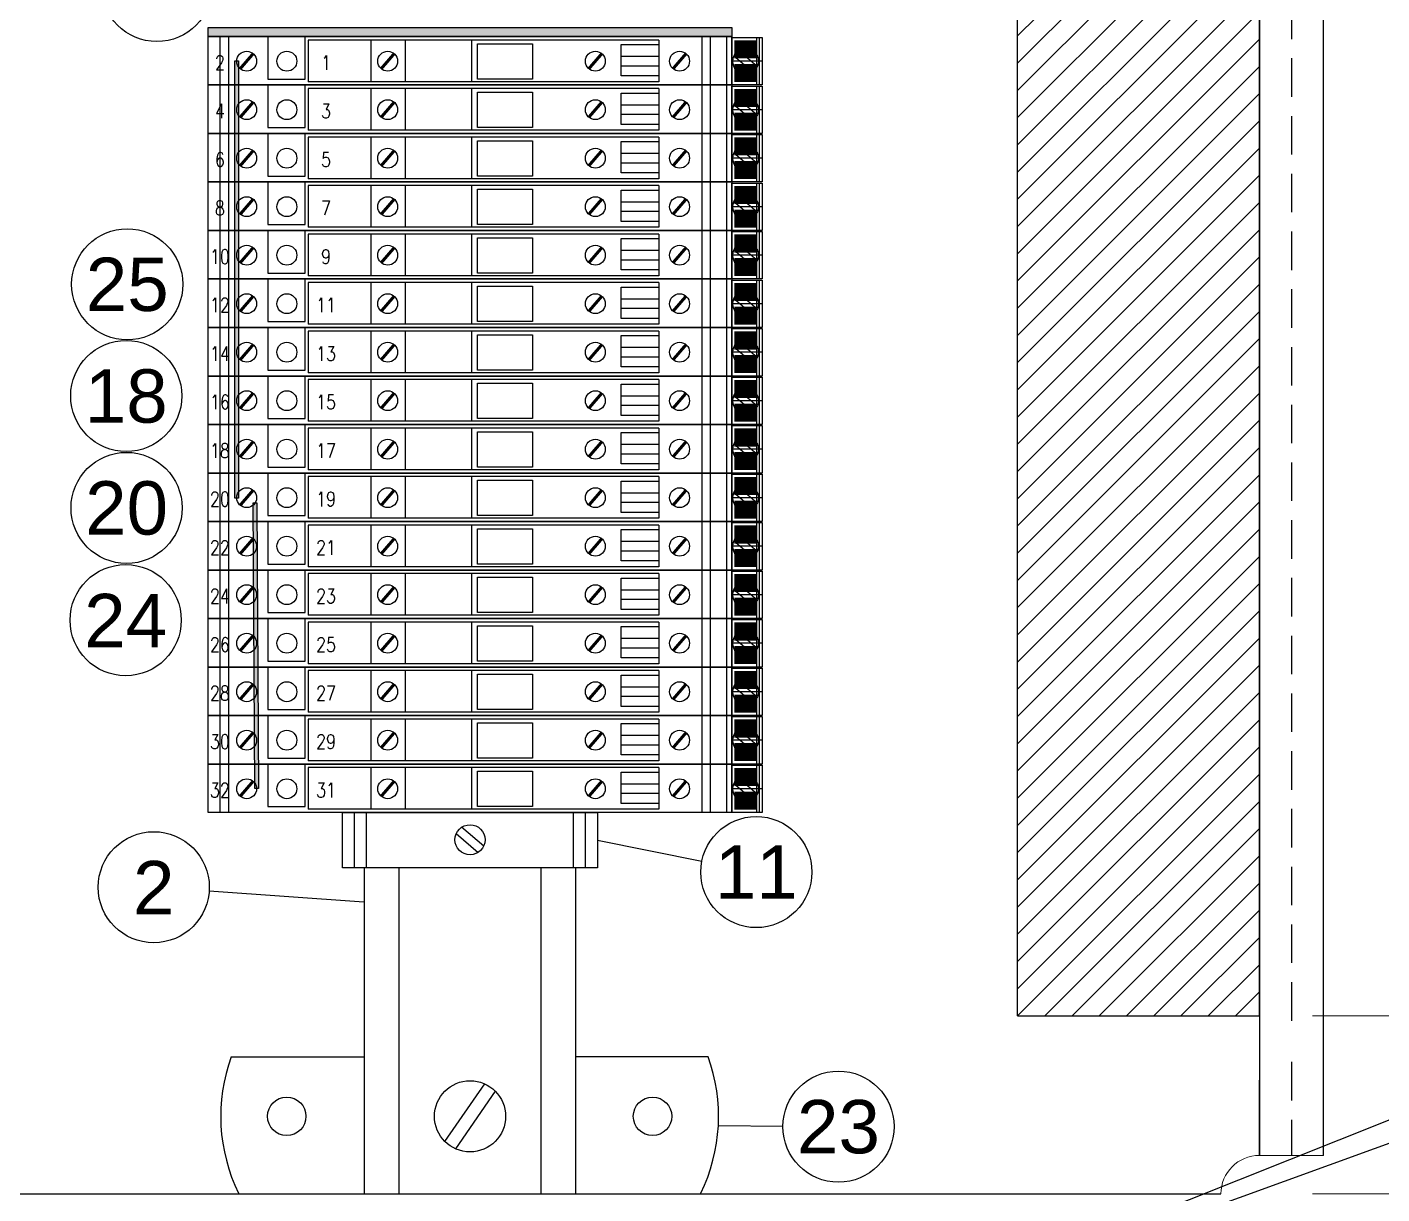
# Model space of a CAD drawing. Header units: inches. Extents: x -38 to 199, y -310 to 64.
# Drawn here: x 178.11 to 186.9, y 26.53 to 34.11 of the extents above; entities that cross this region are included whole.
import ezdxf
from ezdxf.enums import TextEntityAlignment as Align

# ---------------------------------------------------------------- set-up
doc = ezdxf.new("R2010")
doc.units = ezdxf.units.IN
doc.header["$MEASUREMENT"] = 0
doc.linetypes.add('HIDDEN', pattern=[0.375, 0.25, -0.125])
doc.layers.add('DETAIL$', color=5, linetype='Continuous')
doc.layers.add('FREE-TEXT', color=2, linetype='Continuous')
doc.layers.add('DIMENSION (ANSI)', color=7, linetype='Continuous', lineweight=9)
doc.styles.add('HELVLS', font='arial.ttf')
doc.styles.add('Note Text (ANSI)', font='arial.ttf')
doc.styles.add('ROMANS', font='romans')
doc.styles.add('TXT', font='txt')
doc.dimstyles.new('DIM_0', dxfattribs={"dimscale": 4.75, "dimtxt": 0.065, "dimasz": 0.075, "dimexe": 0.075, "dimexo": 0.125, "dimgap": 0.0625, "dimtad": 0, "dimtih": 1, "dimtoh": 1, "dimrnd": 1e-08, "dimzin": 0, "dimdsep": 46, "dimlunit": 5, "dimtxsty": 'Note Text (ANSI)', "dimblk": 'Filled-1', "dimcen": 0.09, "dimdle": 0.45, "dimclrd": 256, "dimclre": 256, "dimclrt": 256, "dimadec": 0, "dimazin": 1, "dimtm": 1e-09, "dimtfac": 1.263158, "dimtofl": 0, "dimtmove": 0, "dimatfit": 3, "dimfxl": 1, "dimfrac": 2, "dimtolj": 1, "dimtzin": 4, "dimlwd": -1, "dimlwe": -1, "dimarcsym": 0})

# ---------------------------------------------------------------- blocks, each defined once
blk = doc.blocks.new('11691307')
at = {"color": 8}
blk.add_lwpolyline([(-1.7, -0.059), (-1.7, 0), (1.7, 0), (1.7, -0.059)], close=True, dxfattribs=at)
at = {"color": 6, "style": 'TXT', "flags": 3}
for tag, p in [('MANUF', (-1.7, -0.3482)), ('PART#', (-1.7, -0.5901)), ('DESC', (-1.7, -0.8303))]:
    blk.add_attdef(tag, p, '', height=0.125, dxfattribs=at)
blk = doc.blocks.new('A$C595E315F')
at = {"color": 8}
for p, q in [((-0.5787, -0.36), (-0.5787, 0)), ((-0.5787, 0), (1.0769, 0)), ((1.0769, 0), (1.0769, -0.36)), ((1.0769, -0.36), (-0.5787, -0.36))]:
    blk.add_line(p, q, dxfattribs=at)
for p, q in [((-0.501, -0.36), (-0.501, 0)), ((-0.4233, -0.36), (-0.4233, 0)), ((0.9215, -0.36), (0.9215, 0)), ((0.9992, -0.36), (0.9992, 0))]:
    blk.add_line(p, q)
blk.add_circle((0.2491, -0.1767), 0.0976, dxfattribs=at)
at = {"layer": 'DETAIL$', "color": 8}
for points in [[(0.16, -0.1369), (0.3022, -0.2586)], [(0.3377, -0.2178), (0.1943, -0.0959)]]:
    blk.add_lwpolyline(points, dxfattribs=at)
blk = doc.blocks.new('Filled-1')
at = {"color": 0}
for p, q in [((0, 0), (-1, 0.25)), ((-1, 0.25), (-1, -0.25)), ((-1, 0), (0, 0)), ((-1, -0.25), (0, 0))]:
    blk.add_line(p, q, dxfattribs=at)
blk.add_solid([(-1, -0.25), (0, 0), (-1, 0.25)], dxfattribs=at)
blk = doc.blocks.new('*D116')
at = {"layer": 'DEFPOINTS', "color": 0, "transparency": 16777216}
for p in [(177.9762, 26.5338), (184.5375, 26.5383), (184.5396, 23.4926)]:
    blk.add_point(p, dxfattribs=at)
at = {"layer": 'DIMENSION (ANSI)', "transparency": 16777216}
for p, q in [((177.9766, 25.94), (177.9786, 23.1318)), ((184.5379, 25.9446), (184.5398, 23.1364)), ((178.3346, 23.4883), (180.6039, 23.4899)), ((184.1833, 23.4924), (181.914, 23.4908))]:
    blk.add_line(p, q, dxfattribs=at)
at = {"layer": 'DIMENSION (ANSI)', "transparency": 16777216, "xscale": 0.35625, "yscale": 0.35625, "zscale": 0.35625}
for p, rotation in [((177.9783, 23.4881), 180.0398205485757), ((184.5396, 23.4926), 0.03982054857575947)]:
    blk.add_blockref('Filled-1', p, dxfattribs=dict(at, rotation=rotation))
at = {"layer": 'DIMENSION (ANSI)', "transparency": 16777216, "insert": (181.259, 23.4903), "char_height": 0.30875, "attachment_point": 5, "style": 'Note Text (ANSI)'}
blk.add_mtext('\\A1;6.5"', dxfattribs=at)
blk = doc.blocks.new('*D117')
at = {"layer": 'DEFPOINTS', "color": 0, "transparency": 16777216}
for p in [(186.1075, 51.5338), (185.8575, 27.6899), (188.4799, 27.6899)]:
    blk.add_point(p, dxfattribs=at)
at = {"layer": 'DIMENSION (ANSI)', "transparency": 16777216}
for p, q in [((186.7012, 51.5338), (188.8361, 51.5338)), ((188.4799, 51.1775), (188.4799, 40.0665)), ((188.4799, 28.0462), (188.4799, 39.1572)), ((186.4512, 27.6899), (188.8361, 27.6899))]:
    blk.add_line(p, q, dxfattribs=at)
at = {"layer": 'DIMENSION (ANSI)', "transparency": 16777216, "xscale": 0.35625, "yscale": 0.35625, "zscale": 0.35625}
for p, rotation in [((188.4799, 51.5338), 90), ((188.4799, 27.6899), 270)]:
    blk.add_blockref('Filled-1', p, dxfattribs=dict(at, rotation=rotation))
at = {"layer": 'DIMENSION (ANSI)', "transparency": 16777216, "insert": (188.4799, 39.6118), "char_height": 0.30875, "attachment_point": 5, "style": 'Note Text (ANSI)'}
blk.add_mtext('\\A1;23"', dxfattribs=at)
blk = doc.blocks.new('*D129')
at = {"layer": 'DEFPOINTS', "color": 0, "transparency": 16777216}
for p in [(186.1075, 27.6899), (185.8575, 26.5338), (188.4799, 26.5338)]:
    blk.add_point(p, dxfattribs=at)
at = {"layer": 'DIMENSION (ANSI)', "transparency": 16777216}
for p, q in [((188.4799, 28.0462), (188.4799, 28.4024)), ((186.7012, 27.6899), (188.8361, 27.6899)), ((186.4512, 26.5338), (188.8361, 26.5338)), ((188.4799, 26.1775), (188.4799, 25.8213))]:
    blk.add_line(p, q, dxfattribs=at)
at = {"layer": 'DIMENSION (ANSI)', "transparency": 16777216, "xscale": 0.35625, "yscale": 0.35625, "zscale": 0.35625}
for p, rotation in [((188.4799, 27.6899), 270), ((188.4799, 26.5338), 90)]:
    blk.add_blockref('Filled-1', p, dxfattribs=dict(at, rotation=rotation))
at = {"layer": 'DIMENSION (ANSI)', "transparency": 16777216, "insert": (188.4799, 27.1118), "char_height": 0.30875, "attachment_point": 5, "style": 'Note Text (ANSI)'}
blk.add_mtext('\\A1;2"', dxfattribs=at)

msp = doc.modelspace()

# ---------------------------------------------------------------- hatches: boundary and pattern name
msp.add_hatch(color=256).paths.add_polyline_path([(182.68245, 34.10954), (179.28245, 34.10954), (179.28245, 34.05054), (182.68245, 34.05054)])
h = msp.add_hatch(color=0)
h.dxf.hatch_style = 1
h.paths.add_polyline_path([(179.47975, 33.89302), (179.45588, 33.89302), (179.45588, 31.05156), (179.47975, 31.05156)])
h = msp.add_hatch(color=0)
h.dxf.hatch_style = 1
h.paths.add_polyline_path([(179.58497, 29.16728), (179.60883, 29.16728), (179.59751, 31.0215), (179.57364, 31.0215)])

# ---------------------------------------------------------------- linework, layer by layer
for p, q in [((186.10745, 61.28377), (186.10745, 27.27158)), ((186.52245, 27.50975), (186.52245, 61.28377)), ((186.52245, 26.78377), (186.52245, 27.50975))]:
    msp.add_line(p, q)
at = {"linetype": 'HIDDEN'}
for p, q in [((186.31495, 61.28377), (186.31495, 27.55712)), ((186.31495, 27.39067), (186.31495, 26.78377))]:
    msp.add_line(p, q, dxfattribs=at)
at = {"color": 0}
for p, q in [((184.53745, 27.68991), (184.53745, 51.53833)), ((186.10745, 51.53833), (186.10745, 27.68991)), ((182.20727, 34.02764), (179.931, 34.02764)), ((179.931, 34.02764), (179.931, 33.75682)), ((180.33793, 34.02764), (180.33793, 33.75682)), ((180.56047, 34.02764), (180.56047, 33.75682)), ((180.99284, 34.02764), (180.99284, 33.75682)), ((182.20727, 34.02764), (182.20727, 33.75682)), ((182.87974, 33.88948), (182.68245, 33.88948)), ((182.20727, 33.75682), (179.931, 33.75682)), ((182.20727, 33.71264), (179.931, 33.71264)), ((179.931, 33.71264), (179.931, 33.44182)), ((180.33793, 33.71264), (180.33793, 33.44182)), ((180.56047, 33.71264), (180.56047, 33.44182)), ((180.99284, 33.71264), (180.99284, 33.44182)), ((182.20727, 33.71264), (182.20727, 33.44182)), ((182.87974, 33.57448), (182.68245, 33.57448)), ((182.20727, 33.44182), (179.931, 33.44182)), ((182.20727, 33.39764), (179.931, 33.39764)), ((179.931, 33.39764), (179.931, 33.12682)), ((180.33793, 33.39764), (180.33793, 33.12682)), ((180.56047, 33.39764), (180.56047, 33.12682)), ((180.99284, 33.39764), (180.99284, 33.12682)), ((182.20727, 33.39764), (182.20727, 33.12682)), ((182.87974, 33.25948), (182.68245, 33.25948)), ((182.20727, 33.12682), (179.931, 33.12682)), ((182.20727, 33.08264), (179.931, 33.08264)), ((179.931, 33.08264), (179.931, 32.81182)), ((180.33793, 33.08264), (180.33793, 32.81182)), ((180.56047, 33.08264), (180.56047, 32.81182)), ((180.99284, 33.08264), (180.99284, 32.81182)), ((182.20727, 33.08264), (182.20727, 32.81182)), ((182.87974, 32.94448), (182.68245, 32.94448)), ((182.20727, 32.81182), (179.931, 32.81182)), ((182.20727, 32.76764), (179.931, 32.76764)), ((179.931, 32.76764), (179.931, 32.49682)), ((180.33793, 32.76764), (180.33793, 32.49682)), ((180.56047, 32.76764), (180.56047, 32.49682)), ((180.99284, 32.76764), (180.99284, 32.49682)), ((182.20727, 32.76764), (182.20727, 32.49682)), ((182.87974, 32.62948), (182.68245, 32.62948)), ((182.20727, 32.49682), (179.931, 32.49682)), ((182.20727, 32.45264), (179.931, 32.45264)), ((179.931, 32.45264), (179.931, 32.18182)), ((180.33793, 32.45264), (180.33793, 32.18182)), ((180.56047, 32.45264), (180.56047, 32.18182)), ((180.99284, 32.45264), (180.99284, 32.18182)), ((182.20727, 32.45264), (182.20727, 32.18182)), ((182.87974, 32.31448), (182.68245, 32.31448)), ((182.20727, 32.18182), (179.931, 32.18182)), ((182.20727, 32.13764), (179.931, 32.13764)), ((179.931, 32.13764), (179.931, 31.86682)), ((180.33793, 32.13764), (180.33793, 31.86682)), ((180.56047, 32.13764), (180.56047, 31.86682)), ((180.99284, 32.13764), (180.99284, 31.86682)), ((182.20727, 32.13764), (182.20727, 31.86682)), ((182.87974, 31.99948), (182.68245, 31.99948)), ((182.20727, 31.86682), (179.931, 31.86682)), ((182.20727, 31.82264), (179.931, 31.82264)), ((179.931, 31.82264), (179.931, 31.55182)), ((180.33793, 31.82264), (180.33793, 31.55182)), ((180.56047, 31.82264), (180.56047, 31.55182)), ((180.99284, 31.82264), (180.99284, 31.55182)), ((182.20727, 31.82264), (182.20727, 31.55182)), ((182.87974, 31.68448), (182.68245, 31.68448)), ((182.20727, 31.55182), (179.931, 31.55182)), ((182.20727, 31.50764), (179.931, 31.50764)), ((179.931, 31.50764), (179.931, 31.23682)), ((180.33793, 31.50764), (180.33793, 31.23682)), ((180.56047, 31.50764), (180.56047, 31.23682)), ((180.99284, 31.50764), (180.99284, 31.23682)), ((182.20727, 31.50764), (182.20727, 31.23682)), ((182.87974, 31.36948), (182.68245, 31.36948)), ((182.20727, 31.23682), (179.931, 31.23682)), ((182.20727, 31.19264), (179.931, 31.19264)), ((179.931, 31.19264), (179.931, 30.92182)), ((180.33793, 31.19264), (180.33793, 30.92182)), ((180.56047, 31.19264), (180.56047, 30.92182)), ((180.99284, 31.19264), (180.99284, 30.92182)), ((182.20727, 31.19264), (182.20727, 30.92182)), ((182.87974, 31.05448), (182.68245, 31.05448)), ((182.20727, 30.92182), (179.931, 30.92182)), ((182.20727, 30.87764), (179.931, 30.87764)), ((179.931, 30.87764), (179.931, 30.60682)), ((180.33793, 30.87764), (180.33793, 30.60682)), ((180.56047, 30.87764), (180.56047, 30.60682)), ((180.99284, 30.87764), (180.99284, 30.60682)), ((182.20727, 30.87764), (182.20727, 30.60682)), ((182.87974, 30.73948), (182.68245, 30.73948)), ((182.20727, 30.60682), (179.931, 30.60682)), ((182.20727, 30.56264), (179.931, 30.56264)), ((179.931, 30.56264), (179.931, 30.29182)), ((180.33793, 30.56264), (180.33793, 30.29182)), ((180.56047, 30.56264), (180.56047, 30.29182)), ((180.99284, 30.56264), (180.99284, 30.29182)), ((182.20727, 30.56264), (182.20727, 30.29182)), ((182.87974, 30.42448), (182.68245, 30.42448)), ((182.20727, 30.29182), (179.931, 30.29182)), ((182.20727, 30.24764), (179.931, 30.24764)), ((179.931, 30.24764), (179.931, 29.97682)), ((180.33793, 30.24764), (180.33793, 29.97682)), ((180.56047, 30.24764), (180.56047, 29.97682)), ((180.99284, 30.24764), (180.99284, 29.97682)), ((182.20727, 30.24764), (182.20727, 29.97682)), ((182.87974, 30.10948), (182.68245, 30.10948)), ((182.20727, 29.97682), (179.931, 29.97682)), ((182.20727, 29.93264), (179.931, 29.93264)), ((179.931, 29.93264), (179.931, 29.66182)), ((180.33793, 29.93264), (180.33793, 29.66182)), ((180.56047, 29.93264), (180.56047, 29.66182)), ((180.99284, 29.93264), (180.99284, 29.66182)), ((182.20727, 29.93264), (182.20727, 29.66182)), ((182.87974, 29.79448), (182.68245, 29.79448)), ((182.20727, 29.66182), (179.931, 29.66182)), ((182.20727, 29.61764), (179.931, 29.61764)), ((179.931, 29.61764), (179.931, 29.34682)), ((180.33793, 29.61764), (180.33793, 29.34682)), ((180.56047, 29.61764), (180.56047, 29.34682)), ((180.99284, 29.61764), (180.99284, 29.34682)), ((182.20727, 29.61764), (182.20727, 29.34682)), ((182.87974, 29.47948), (182.68245, 29.47948)), ((182.20727, 29.34682), (179.931, 29.34682)), ((182.20727, 29.30264), (179.931, 29.30264)), ((179.931, 29.30264), (179.931, 29.03182)), ((180.33793, 29.30264), (180.33793, 29.03182)), ((180.56047, 29.30264), (180.56047, 29.03182)), ((180.99284, 29.30264), (180.99284, 29.03182)), ((182.20727, 29.30264), (182.20727, 29.03182)), ((182.87974, 29.16448), (182.68245, 29.16448)), ((182.20727, 29.03182), (179.931, 29.03182)), ((181.81027, 28.83053), (182.48728, 28.69479)), ((180.29495, 28.65051), (180.29495, 26.53768)), ((180.51995, 28.65051), (180.51995, 26.53768)), ((181.44495, 26.53768), (181.44495, 28.65051)), ((181.66995, 26.53768), (181.66995, 28.65051)), ((180.2937, 28.4275), (179.28889, 28.49959)), ((184.53745, 27.68991), (186.10745, 27.68991)), ((179.43191, 27.42472), (180.29495, 27.42472)), ((182.52809, 27.42472), (181.66995, 27.42472)), ((183.01369, 26.97066), (182.59452, 26.97629))]:
    msp.add_line(p, q, dxfattribs=at)
at = {"color": 0, "linetype": 'Continuous'}
for p, q in [((184.53745, 34.05387), (186.10745, 35.62387)), ((184.53745, 33.87709), (186.10745, 35.44709)), ((184.53745, 33.70032), (186.10745, 35.27032)), ((184.53745, 33.52354), (186.10745, 35.09354)), ((184.53745, 33.34676), (186.10745, 34.91676)), ((184.53745, 33.16999), (186.10745, 34.73999)), ((184.53745, 32.99321), (186.10745, 34.56321)), ((184.53745, 32.81643), (186.10745, 34.38643)), ((184.53745, 32.63966), (186.10745, 34.20966)), ((184.53745, 32.46288), (186.10745, 34.03288)), ((184.53745, 32.2861), (186.10745, 33.8561)), ((184.53745, 32.10933), (186.10745, 33.67933)), ((184.53745, 31.93255), (186.10745, 33.50255)), ((184.53745, 31.75577), (186.10745, 33.32577)), ((184.53745, 31.579), (186.10745, 33.149)), ((184.53745, 31.40222), (186.10745, 32.97222)), ((184.53745, 31.22544), (186.10745, 32.79544)), ((184.53745, 31.04867), (186.10745, 32.61867)), ((184.53745, 30.87189), (186.10745, 32.44189)), ((184.53745, 30.69511), (186.10745, 32.26511)), ((184.53745, 30.51834), (186.10745, 32.08834)), ((184.53745, 30.34156), (186.10745, 31.91156)), ((184.53745, 30.16478), (186.10745, 31.73478)), ((184.53745, 29.98801), (186.10745, 31.55801)), ((184.53745, 29.81123), (186.10745, 31.38123)), ((184.53745, 29.63445), (186.10745, 31.20445)), ((184.53745, 29.45768), (186.10745, 31.02768)), ((184.53745, 29.2809), (186.10745, 30.8509)), ((184.53745, 29.10412), (186.10745, 30.67412)), ((184.53745, 28.92735), (186.10745, 30.49735)), ((184.53745, 28.75057), (186.10745, 30.32057)), ((184.53745, 28.57379), (186.10745, 30.14379)), ((184.53745, 28.39702), (186.10745, 29.96702)), ((184.53745, 28.22024), (186.10745, 29.79024)), ((184.53745, 28.04346), (186.10745, 29.61346)), ((184.53745, 27.86669), (186.10745, 29.43669)), ((184.53745, 27.68991), (186.10745, 29.25991)), ((184.71423, 27.68991), (186.10745, 29.08313)), ((184.89101, 27.68991), (186.10745, 28.90636)), ((185.06778, 27.68991), (186.10745, 28.72958)), ((185.24456, 27.68991), (186.10745, 28.5528)), ((185.42134, 27.68991), (186.10745, 28.37603)), ((185.59811, 27.68991), (186.10745, 28.19925)), ((185.77489, 27.68991), (186.10745, 28.02247)), ((185.95167, 27.68991), (186.10745, 27.8457))]:
    msp.add_line(p, q, dxfattribs=at)
at = {"color": 7, "linetype": 'Continuous', "lineweight": 15}
msp.add_line((186.10745, 26.78377), (186.52245, 26.78377), dxfattribs=at)
for points in [[(186.10745, 27.68991), (186.10745, 61.28377)], [(182.87974, 33.73554), (182.68245, 33.73554), (182.68245, 34.04342), (182.87974, 34.04342)], [(182.85953, 34.04342), (182.85953, 33.73554)], [(182.87974, 33.42054), (182.68245, 33.42054), (182.68245, 33.72842), (182.87974, 33.72842)], [(182.85953, 33.72842), (182.85953, 33.42054)], [(182.87974, 33.10554), (182.68245, 33.10554), (182.68245, 33.41342), (182.87974, 33.41342)], [(182.85953, 33.41342), (182.85953, 33.10554)], [(182.87974, 32.79054), (182.68245, 32.79054), (182.68245, 33.09842), (182.87974, 33.09842)], [(182.85953, 33.09842), (182.85953, 32.79054)], [(182.87974, 32.47554), (182.68245, 32.47554), (182.68245, 32.78342), (182.87974, 32.78342)], [(182.85953, 32.78342), (182.85953, 32.47554)], [(182.87974, 32.16054), (182.68245, 32.16054), (182.68245, 32.46842), (182.87974, 32.46842)], [(182.85953, 32.46842), (182.85953, 32.16054)], [(182.87974, 31.84554), (182.68245, 31.84554), (182.68245, 32.15342), (182.87974, 32.15342)], [(182.85953, 32.15342), (182.85953, 31.84554)], [(182.87974, 31.53054), (182.68245, 31.53054), (182.68245, 31.83842), (182.87974, 31.83842)], [(182.85953, 31.83842), (182.85953, 31.53054)], [(182.87974, 31.21554), (182.68245, 31.21554), (182.68245, 31.52342), (182.87974, 31.52342)], [(182.85953, 31.52342), (182.85953, 31.21554)], [(182.87974, 30.90054), (182.68245, 30.90054), (182.68245, 31.20842), (182.87974, 31.20842)], [(182.85953, 31.20842), (182.85953, 30.90054)], [(182.87974, 30.58554), (182.68245, 30.58554), (182.68245, 30.89342), (182.87974, 30.89342)], [(182.85953, 30.89342), (182.85953, 30.58554)], [(182.87974, 30.27054), (182.68245, 30.27054), (182.68245, 30.57842), (182.87974, 30.57842)], [(182.85953, 30.57842), (182.85953, 30.27054)], [(182.87974, 29.95554), (182.68245, 29.95554), (182.68245, 30.26342), (182.87974, 30.26342)], [(182.85953, 30.26342), (182.85953, 29.95554)], [(182.87974, 29.64054), (182.68245, 29.64054), (182.68245, 29.94842), (182.87974, 29.94842)], [(182.85953, 29.94842), (182.85953, 29.64054)], [(182.87974, 29.32554), (182.68245, 29.32554), (182.68245, 29.63342), (182.87974, 29.63342)], [(182.85953, 29.63342), (182.85953, 29.32554)], [(182.87974, 29.01054), (182.68245, 29.01054), (182.68245, 29.31842), (182.87974, 29.31842)], [(182.85953, 29.31842), (182.85953, 29.01054)], [(182.71669, 25.32561), (188.90978, 27.79558)], [(182.71669, 25.32561), (188.92346, 27.57934)], [(186.10745, 26.78377), (186.10745, 27.27158)], [(186.10745, 27.27158), (186.10745, 26.78377)], [(180.81866, 26.87458), (181.07787, 27.24822)], [(181.14625, 27.20078), (180.88704, 26.82715)], [(151.35745, 26.53377), (185.85745, 26.53377)]]:
    msp.add_lwpolyline(points)
at = {"color": 0}
for points in [[(179.28245, 33.73554), (179.28245, 34.05054), (182.68245, 34.05054), (182.68245, 33.73554)], [(179.45588, 33.89302), (179.47975, 33.89302), (179.47975, 31.05156), (179.45588, 31.05156)], [(179.28245, 33.42054), (179.28245, 33.73554), (182.68245, 33.73554), (182.68245, 33.42054)], [(179.28245, 33.10554), (179.28245, 33.42054), (182.68245, 33.42054), (182.68245, 33.10554)], [(179.28245, 32.79054), (179.28245, 33.10554), (182.68245, 33.10554), (182.68245, 32.79054)], [(179.28245, 32.47554), (179.28245, 32.79054), (182.68245, 32.79054), (182.68245, 32.47554)], [(179.28245, 32.16054), (179.28245, 32.47554), (182.68245, 32.47554), (182.68245, 32.16054)], [(179.28245, 31.84554), (179.28245, 32.16054), (182.68245, 32.16054), (182.68245, 31.84554)], [(179.28245, 31.53054), (179.28245, 31.84554), (182.68245, 31.84554), (182.68245, 31.53054)], [(179.28245, 31.21554), (179.28245, 31.53054), (182.68245, 31.53054), (182.68245, 31.21554)], [(179.28245, 30.90054), (179.28245, 31.21554), (182.68245, 31.21554), (182.68245, 30.90054)], [(179.57364, 31.0215), (179.59751, 31.0215), (179.60883, 29.16728), (179.58497, 29.16728)], [(179.28245, 30.58554), (179.28245, 30.90054), (182.68245, 30.90054), (182.68245, 30.58554)], [(179.28245, 30.27054), (179.28245, 30.58554), (182.68245, 30.58554), (182.68245, 30.27054)], [(179.28245, 29.95554), (179.28245, 30.27054), (182.68245, 30.27054), (182.68245, 29.95554)], [(179.28245, 29.64054), (179.28245, 29.95554), (182.68245, 29.95554), (182.68245, 29.64054)], [(179.28245, 29.32554), (179.28245, 29.64054), (182.68245, 29.64054), (182.68245, 29.32554)], [(179.28245, 29.01054), (179.28245, 29.32554), (182.68245, 29.32554), (182.68245, 29.01054)]]:
    msp.add_lwpolyline(points, close=True, dxfattribs=at)
for points in [[(181.03099, 34.00382), (181.38705, 34.00382), (181.38705, 33.77367), (181.03099, 33.77367), (181.03099, 34.00382)], [(182.20775, 33.79442), (181.9633, 33.79442), (181.9633, 33.99804), (182.20775, 33.99804)], [(181.03099, 33.68882), (181.38705, 33.68882), (181.38705, 33.45867), (181.03099, 33.45867), (181.03099, 33.68882)], [(182.20775, 33.47942), (181.9633, 33.47942), (181.9633, 33.68304), (182.20775, 33.68304)], [(181.03099, 33.37382), (181.38705, 33.37382), (181.38705, 33.14367), (181.03099, 33.14367), (181.03099, 33.37382)], [(182.20775, 33.16442), (181.9633, 33.16442), (181.9633, 33.36804), (182.20775, 33.36804)], [(181.03099, 33.05882), (181.38705, 33.05882), (181.38705, 32.82867), (181.03099, 32.82867), (181.03099, 33.05882)], [(182.20775, 32.84942), (181.9633, 32.84942), (181.9633, 33.05304), (182.20775, 33.05304)], [(181.03099, 32.74382), (181.38705, 32.74382), (181.38705, 32.51367), (181.03099, 32.51367), (181.03099, 32.74382)], [(182.20775, 32.53442), (181.9633, 32.53442), (181.9633, 32.73804), (182.20775, 32.73804)], [(181.03099, 32.42882), (181.38705, 32.42882), (181.38705, 32.19867), (181.03099, 32.19867), (181.03099, 32.42882)], [(182.20775, 32.21942), (181.9633, 32.21942), (181.9633, 32.42304), (182.20775, 32.42304)], [(181.03099, 32.11382), (181.38705, 32.11382), (181.38705, 31.88367), (181.03099, 31.88367), (181.03099, 32.11382)], [(182.20775, 31.90442), (181.9633, 31.90442), (181.9633, 32.10804), (182.20775, 32.10804)], [(181.03099, 31.79882), (181.38705, 31.79882), (181.38705, 31.56867), (181.03099, 31.56867), (181.03099, 31.79882)], [(182.20775, 31.58942), (181.9633, 31.58942), (181.9633, 31.79304), (182.20775, 31.79304)], [(181.03099, 31.48382), (181.38705, 31.48382), (181.38705, 31.25367), (181.03099, 31.25367), (181.03099, 31.48382)], [(182.20775, 31.27442), (181.9633, 31.27442), (181.9633, 31.47804), (182.20775, 31.47804)], [(181.03099, 31.16882), (181.38705, 31.16882), (181.38705, 30.93867), (181.03099, 30.93867), (181.03099, 31.16882)], [(182.20775, 30.95942), (181.9633, 30.95942), (181.9633, 31.16304), (182.20775, 31.16304)], [(181.03099, 30.85382), (181.38705, 30.85382), (181.38705, 30.62367), (181.03099, 30.62367), (181.03099, 30.85382)], [(182.20775, 30.64442), (181.9633, 30.64442), (181.9633, 30.84804), (182.20775, 30.84804)], [(181.03099, 30.53882), (181.38705, 30.53882), (181.38705, 30.30867), (181.03099, 30.30867), (181.03099, 30.53882)], [(182.20775, 30.32942), (181.9633, 30.32942), (181.9633, 30.53304), (182.20775, 30.53304)], [(181.03099, 30.22382), (181.38705, 30.22382), (181.38705, 29.99367), (181.03099, 29.99367), (181.03099, 30.22382)], [(182.20775, 30.01442), (181.9633, 30.01442), (181.9633, 30.21804), (182.20775, 30.21804)], [(181.03099, 29.90882), (181.38705, 29.90882), (181.38705, 29.67867), (181.03099, 29.67867), (181.03099, 29.90882)], [(182.20775, 29.69942), (181.9633, 29.69942), (181.9633, 29.90304), (182.20775, 29.90304)], [(181.03099, 29.59382), (181.38705, 29.59382), (181.38705, 29.36367), (181.03099, 29.36367), (181.03099, 29.59382)], [(182.20775, 29.38442), (181.9633, 29.38442), (181.9633, 29.58804), (182.20775, 29.58804)], [(181.03099, 29.27882), (181.38705, 29.27882), (181.38705, 29.04867), (181.03099, 29.04867), (181.03099, 29.27882)], [(182.20775, 29.06942), (181.9633, 29.06942), (181.9633, 29.27304), (182.20775, 29.27304)]]:
    msp.add_lwpolyline(points, dxfattribs=at)
at = {"color": 2, "const_width": 0.11721}
for points in [[(182.69739, 33.96616), (182.8422, 33.96616)], [(182.69739, 33.65116), (182.8422, 33.65116)], [(182.69739, 33.33616), (182.8422, 33.33616)], [(182.69739, 33.02116), (182.8422, 33.02116)], [(182.69739, 32.70616), (182.8422, 32.70616)], [(182.69739, 32.39116), (182.8422, 32.39116)], [(182.69739, 32.07616), (182.8422, 32.07616)], [(182.69739, 31.76116), (182.8422, 31.76116)], [(182.69739, 31.44616), (182.8422, 31.44616)], [(182.69739, 31.13116), (182.8422, 31.13116)], [(182.69739, 30.81616), (182.8422, 30.81616)], [(182.69739, 30.50116), (182.8422, 30.50116)], [(182.69739, 30.18616), (182.8422, 30.18616)], [(182.69739, 29.87116), (182.8422, 29.87116)], [(182.69739, 29.55616), (182.8422, 29.55616)], [(182.69739, 29.24116), (182.8422, 29.24116)]]:
    msp.add_lwpolyline(points, dxfattribs=at)
at = {"color": 0, "const_width": 0.02}
for points in [[(180.49019, 33.93898), (180.40586, 33.84124)], [(180.49019, 33.62398), (180.40586, 33.52624)], [(180.49019, 33.30898), (180.40586, 33.21124)], [(180.49019, 32.99398), (180.40586, 32.89624)], [(180.49019, 32.67898), (180.40586, 32.58124)], [(180.49019, 32.36398), (180.40586, 32.26624)], [(180.49019, 32.04898), (180.40586, 31.95124)], [(180.49019, 31.73398), (180.40586, 31.63624)], [(180.49019, 31.41898), (180.40586, 31.32124)], [(180.49019, 31.10398), (180.40586, 31.00624)], [(180.49019, 30.78898), (180.40586, 30.69124)], [(180.49019, 30.47398), (180.40586, 30.37624)], [(180.49019, 30.15898), (180.40586, 30.06124)], [(180.49019, 29.84398), (180.40586, 29.74624)], [(180.49019, 29.52898), (180.40586, 29.43124)], [(180.49019, 29.21398), (180.40586, 29.11624)]]:
    msp.add_lwpolyline(points, dxfattribs=at)
at = {"color": 92, "const_width": 0.11721}
for points in [[(182.69739, 33.81314), (182.8422, 33.81314)], [(182.69739, 33.49814), (182.8422, 33.49814)], [(182.69739, 33.18314), (182.8422, 33.18314)], [(182.69739, 32.86814), (182.8422, 32.86814)], [(182.69739, 32.55314), (182.8422, 32.55314)], [(182.69739, 32.23814), (182.8422, 32.23814)], [(182.69739, 31.92314), (182.8422, 31.92314)], [(182.69739, 31.60814), (182.8422, 31.60814)], [(182.69739, 31.29314), (182.8422, 31.29314)], [(182.69739, 30.97814), (182.8422, 30.97814)], [(182.69739, 30.66314), (182.8422, 30.66314)], [(182.69739, 30.34814), (182.8422, 30.34814)], [(182.69739, 30.03314), (182.8422, 30.03314)], [(182.69739, 29.71814), (182.8422, 29.71814)], [(182.69739, 29.40314), (182.8422, 29.40314)], [(182.69739, 29.08814), (182.8422, 29.08814)]]:
    msp.add_lwpolyline(points, dxfattribs=at)
at = {"color": 0}
for centre in [(179.53243, 33.89011), (180.44802, 33.89011), (181.79598, 33.89011), (182.3428, 33.89011), (179.53243, 33.57511), (180.44802, 33.57511), (181.79598, 33.57511), (182.3428, 33.57511), (179.53243, 33.26011), (180.44802, 33.26011), (181.79598, 33.26011), (182.3428, 33.26011), (179.53243, 32.94511), (180.44802, 32.94511), (181.79598, 32.94511), (182.3428, 32.94511), (179.53243, 32.63011), (180.44802, 32.63011), (181.79598, 32.63011), (182.3428, 32.63011), (179.53243, 32.31511), (180.44802, 32.31511), (181.79598, 32.31511), (182.3428, 32.31511), (179.53243, 32.00011), (180.44802, 32.00011), (181.79598, 32.00011), (182.3428, 32.00011), (179.53243, 31.68511), (180.44802, 31.68511), (181.79598, 31.68511), (182.3428, 31.68511), (179.53243, 31.37011), (180.44802, 31.37011), (181.79598, 31.37011), (182.3428, 31.37011), (179.53243, 31.05511), (180.44802, 31.05511), (181.79598, 31.05511), (182.3428, 31.05511), (179.53243, 30.74011), (180.44802, 30.74011), (181.79598, 30.74011), (182.3428, 30.74011), (179.53243, 30.42511), (180.44802, 30.42511), (181.79598, 30.42511), (182.3428, 30.42511), (179.53243, 30.11011), (180.44802, 30.11011), (181.79598, 30.11011), (182.3428, 30.11011), (179.53243, 29.79511), (180.44802, 29.79511), (181.79598, 29.79511), (182.3428, 29.79511), (179.53243, 29.48011), (180.44802, 29.48011), (181.79598, 29.48011), (182.3428, 29.48011), (179.53243, 29.16511), (180.44802, 29.16511), (181.79598, 29.16511), (182.3428, 29.16511)]:
    msp.add_circle(centre, 0.06454, dxfattribs=at)
for centre, radius in [((182.7714, 33.88948), 0.08324), ((182.7714, 33.57448), 0.08324), ((182.7714, 33.25948), 0.08324), ((182.7714, 32.94448), 0.08324), ((182.7714, 32.62948), 0.08324), ((182.7714, 32.31448), 0.08324), ((182.7714, 31.99948), 0.08324), ((182.7714, 31.68448), 0.08324), ((182.7714, 31.36948), 0.08324), ((182.7714, 31.05448), 0.08324), ((182.7714, 30.73948), 0.08324), ((182.7714, 30.42448), 0.08324), ((182.7714, 30.10948), 0.08324), ((182.7714, 29.79448), 0.08324), ((182.7714, 29.47948), 0.08324), ((182.7714, 29.16448), 0.08324), ((180.98245, 27.03768), 0.23115), ((179.7925, 27.03768), 0.125), ((182.1675, 27.03768), 0.125)]:
    msp.add_circle(centre, radius)
for centre, start, end in [((180.49782, 27.03768), 160.044053, 206.162378), ((181.46218, 27.03768), 333.837622, 19.955947)]:
    msp.add_arc(centre, 1.134, start, end)
at = {"color": 7, "linetype": 'Continuous', "lineweight": 15}
msp.add_arc((186.10745, 26.53377), 0.25, 90, 180, dxfattribs=at)
at = {"layer": 'DETAIL$', "color": 0}
for points in [[(179.35856, 34.05054), (179.35856, 33.73554)], [(179.41356, 34.05054), (179.41356, 33.73554)], [(179.67031, 34.04831), (179.67031, 33.77367), (179.91193, 33.77367), (179.91193, 34.04831)], [(182.48685, 34.05054), (182.48685, 33.73554)], [(182.54185, 34.05054), (182.54185, 33.73554)], [(182.64685, 34.05054), (182.64685, 33.73554)], [(181.9633, 33.92241), (182.20775, 33.92241), (182.20775, 33.85841), (181.9633, 33.85841)], [(179.35856, 33.73554), (179.35856, 33.42054)], [(179.41356, 33.73554), (179.41356, 33.42054)], [(179.67031, 33.73331), (179.67031, 33.45867), (179.91193, 33.45867), (179.91193, 33.73331)], [(182.48685, 33.73554), (182.48685, 33.42054)], [(182.54185, 33.73554), (182.54185, 33.42054)], [(182.64685, 33.73554), (182.64685, 33.42054)], [(181.9633, 33.60741), (182.20775, 33.60741), (182.20775, 33.54341), (181.9633, 33.54341)], [(179.35856, 33.42054), (179.35856, 33.10554)], [(179.41356, 33.42054), (179.41356, 33.10554)], [(179.67031, 33.41831), (179.67031, 33.14367), (179.91193, 33.14367), (179.91193, 33.41831)], [(182.48685, 33.42054), (182.48685, 33.10554)], [(182.54185, 33.42054), (182.54185, 33.10554)], [(182.64685, 33.42054), (182.64685, 33.10554)], [(181.9633, 33.29241), (182.20775, 33.29241), (182.20775, 33.22841), (181.9633, 33.22841)], [(179.35856, 33.10554), (179.35856, 32.79054)], [(179.41356, 33.10554), (179.41356, 32.79054)], [(179.67031, 33.10331), (179.67031, 32.82867), (179.91193, 32.82867), (179.91193, 33.10331)], [(182.48685, 33.10554), (182.48685, 32.79054)], [(182.54185, 33.10554), (182.54185, 32.79054)], [(182.64685, 33.10554), (182.64685, 32.79054)], [(181.9633, 32.97741), (182.20775, 32.97741), (182.20775, 32.91341), (181.9633, 32.91341)], [(179.35856, 32.79054), (179.35856, 32.47554)], [(179.41356, 32.79054), (179.41356, 32.47554)], [(179.67031, 32.78831), (179.67031, 32.51367), (179.91193, 32.51367), (179.91193, 32.78831)], [(182.48685, 32.79054), (182.48685, 32.47554)], [(182.54185, 32.79054), (182.54185, 32.47554)], [(182.64685, 32.79054), (182.64685, 32.47554)], [(181.9633, 32.66241), (182.20775, 32.66241), (182.20775, 32.59841), (181.9633, 32.59841)], [(179.35856, 32.47554), (179.35856, 32.16054)], [(179.41356, 32.47554), (179.41356, 32.16054)], [(179.67031, 32.47331), (179.67031, 32.19867), (179.91193, 32.19867), (179.91193, 32.47331)], [(182.48685, 32.47554), (182.48685, 32.16054)], [(182.54185, 32.47554), (182.54185, 32.16054)], [(182.64685, 32.47554), (182.64685, 32.16054)], [(181.9633, 32.34741), (182.20775, 32.34741), (182.20775, 32.28341), (181.9633, 32.28341)], [(179.35856, 32.16054), (179.35856, 31.84554)], [(179.41356, 32.16054), (179.41356, 31.84554)], [(179.67031, 32.15831), (179.67031, 31.88367), (179.91193, 31.88367), (179.91193, 32.15831)], [(182.48685, 32.16054), (182.48685, 31.84554)], [(182.54185, 32.16054), (182.54185, 31.84554)], [(182.64685, 32.16054), (182.64685, 31.84554)], [(181.9633, 32.03241), (182.20775, 32.03241), (182.20775, 31.96841), (181.9633, 31.96841)], [(179.35856, 31.84554), (179.35856, 31.53054)], [(179.41356, 31.84554), (179.41356, 31.53054)], [(179.67031, 31.84331), (179.67031, 31.56867), (179.91193, 31.56867), (179.91193, 31.84331)], [(182.48685, 31.84554), (182.48685, 31.53054)], [(182.54185, 31.84554), (182.54185, 31.53054)], [(182.64685, 31.84554), (182.64685, 31.53054)], [(181.9633, 31.71741), (182.20775, 31.71741), (182.20775, 31.65341), (181.9633, 31.65341)], [(179.35856, 31.53054), (179.35856, 31.21554)], [(179.41356, 31.53054), (179.41356, 31.21554)], [(179.67031, 31.52831), (179.67031, 31.25367), (179.91193, 31.25367), (179.91193, 31.52831)], [(182.48685, 31.53054), (182.48685, 31.21554)], [(182.54185, 31.53054), (182.54185, 31.21554)], [(182.64685, 31.53054), (182.64685, 31.21554)], [(181.9633, 31.40241), (182.20775, 31.40241), (182.20775, 31.33841), (181.9633, 31.33841)], [(179.35856, 31.21554), (179.35856, 30.90054)], [(179.41356, 31.21554), (179.41356, 30.90054)], [(179.67031, 31.21331), (179.67031, 30.93867), (179.91193, 30.93867), (179.91193, 31.21331)], [(182.48685, 31.21554), (182.48685, 30.90054)], [(182.54185, 31.21554), (182.54185, 30.90054)], [(182.64685, 31.21554), (182.64685, 30.90054)], [(181.9633, 31.08741), (182.20775, 31.08741), (182.20775, 31.02341), (181.9633, 31.02341)], [(179.35856, 30.90054), (179.35856, 30.58554)], [(179.41356, 30.90054), (179.41356, 30.58554)], [(179.67031, 30.89831), (179.67031, 30.62367), (179.91193, 30.62367), (179.91193, 30.89831)], [(182.48685, 30.90054), (182.48685, 30.58554)], [(182.54185, 30.90054), (182.54185, 30.58554)], [(182.64685, 30.90054), (182.64685, 30.58554)], [(181.9633, 30.77241), (182.20775, 30.77241), (182.20775, 30.70841), (181.9633, 30.70841)], [(179.35856, 30.58554), (179.35856, 30.27054)], [(179.41356, 30.58554), (179.41356, 30.27054)], [(179.67031, 30.58331), (179.67031, 30.30867), (179.91193, 30.30867), (179.91193, 30.58331)], [(182.48685, 30.58554), (182.48685, 30.27054)], [(182.54185, 30.58554), (182.54185, 30.27054)], [(182.64685, 30.58554), (182.64685, 30.27054)], [(181.9633, 30.45741), (182.20775, 30.45741), (182.20775, 30.39341), (181.9633, 30.39341)], [(179.35856, 30.27054), (179.35856, 29.95554)], [(179.41356, 30.27054), (179.41356, 29.95554)], [(179.67031, 30.26831), (179.67031, 29.99367), (179.91193, 29.99367), (179.91193, 30.26831)], [(182.48685, 30.27054), (182.48685, 29.95554)], [(182.54185, 30.27054), (182.54185, 29.95554)], [(182.64685, 30.27054), (182.64685, 29.95554)], [(181.9633, 30.14241), (182.20775, 30.14241), (182.20775, 30.07841), (181.9633, 30.07841)], [(179.35856, 29.95554), (179.35856, 29.64054)], [(179.41356, 29.95554), (179.41356, 29.64054)], [(179.67031, 29.95331), (179.67031, 29.67867), (179.91193, 29.67867), (179.91193, 29.95331)], [(182.48685, 29.95554), (182.48685, 29.64054)], [(182.54185, 29.95554), (182.54185, 29.64054)], [(182.64685, 29.95554), (182.64685, 29.64054)], [(181.9633, 29.82741), (182.20775, 29.82741), (182.20775, 29.76341), (181.9633, 29.76341)], [(179.35856, 29.64054), (179.35856, 29.32554)], [(179.41356, 29.64054), (179.41356, 29.32554)], [(179.67031, 29.63831), (179.67031, 29.36367), (179.91193, 29.36367), (179.91193, 29.63831)], [(182.48685, 29.64054), (182.48685, 29.32554)], [(182.54185, 29.64054), (182.54185, 29.32554)], [(182.64685, 29.64054), (182.64685, 29.32554)], [(181.9633, 29.51241), (182.20775, 29.51241), (182.20775, 29.44841), (181.9633, 29.44841)], [(179.35856, 29.32554), (179.35856, 29.01054)], [(179.41356, 29.32554), (179.41356, 29.01054)], [(179.67031, 29.32331), (179.67031, 29.04867), (179.91193, 29.04867), (179.91193, 29.32331)], [(182.48685, 29.32554), (182.48685, 29.01054)], [(182.54185, 29.32554), (182.54185, 29.01054)], [(182.64685, 29.32554), (182.64685, 29.01054)], [(181.9633, 29.19741), (182.20775, 29.19741), (182.20775, 29.13341), (181.9633, 29.13341)]]:
    msp.add_lwpolyline(points, dxfattribs=at)
at = {"layer": 'DETAIL$'}
for points in [[(182.8422, 34.04342), (182.8422, 33.73554)], [(182.87974, 34.04342), (182.87974, 33.73554)], [(182.84739, 33.85553), (182.72611, 33.95932)], [(182.69589, 33.92452), (182.8181, 33.82058)], [(182.8422, 33.72842), (182.8422, 33.42054)], [(182.87974, 33.72842), (182.87974, 33.42054)], [(182.69589, 33.60952), (182.8181, 33.50558)], [(182.84739, 33.54053), (182.72611, 33.64432)], [(182.8422, 33.41342), (182.8422, 33.10554)], [(182.87974, 33.41342), (182.87974, 33.10554)], [(182.69589, 33.29452), (182.8181, 33.19058)], [(182.84739, 33.22553), (182.72611, 33.32932)], [(182.8422, 33.09842), (182.8422, 32.79054)], [(182.87974, 33.09842), (182.87974, 32.79054)], [(182.84739, 32.91053), (182.72611, 33.01432)], [(182.69589, 32.97952), (182.8181, 32.87558)], [(182.8422, 32.78342), (182.8422, 32.47554)], [(182.87974, 32.78342), (182.87974, 32.47554)], [(182.69589, 32.66452), (182.8181, 32.56058)], [(182.84739, 32.59553), (182.72611, 32.69932)], [(182.8422, 32.46842), (182.8422, 32.16054)], [(182.87974, 32.46842), (182.87974, 32.16054)], [(182.84739, 32.28053), (182.72611, 32.38432)], [(182.69589, 32.34952), (182.8181, 32.24558)], [(182.8422, 32.15342), (182.8422, 31.84554)], [(182.87974, 32.15342), (182.87974, 31.84554)], [(182.69589, 32.03452), (182.8181, 31.93058)], [(182.84739, 31.96553), (182.72611, 32.06932)], [(182.84739, 31.65053), (182.72611, 31.75432)], [(182.8422, 31.83842), (182.8422, 31.53054)], [(182.87974, 31.83842), (182.87974, 31.53054)], [(182.69589, 31.71952), (182.8181, 31.61558)], [(182.8422, 31.52342), (182.8422, 31.21554)], [(182.87974, 31.52342), (182.87974, 31.21554)], [(182.69589, 31.40452), (182.8181, 31.30058)], [(182.84739, 31.33553), (182.72611, 31.43932)], [(182.8422, 31.20842), (182.8422, 30.90054)], [(182.87974, 31.20842), (182.87974, 30.90054)], [(182.69589, 31.08952), (182.8181, 30.98558)], [(182.84739, 31.02053), (182.72611, 31.12432)], [(182.8422, 30.89342), (182.8422, 30.58554)], [(182.87974, 30.89342), (182.87974, 30.58554)], [(182.84739, 30.70553), (182.72611, 30.80932)], [(182.69589, 30.77452), (182.8181, 30.67058)], [(182.8422, 30.57842), (182.8422, 30.27054)], [(182.87974, 30.57842), (182.87974, 30.27054)], [(182.69589, 30.45952), (182.8181, 30.35558)], [(182.84739, 30.39053), (182.72611, 30.49432)], [(182.8422, 30.26342), (182.8422, 29.95554)], [(182.87974, 30.26342), (182.87974, 29.95554)], [(182.84739, 30.07553), (182.72611, 30.17932)], [(182.69589, 30.14452), (182.8181, 30.04058)], [(182.8422, 29.94842), (182.8422, 29.64054)], [(182.87974, 29.94842), (182.87974, 29.64054)], [(182.69589, 29.82952), (182.8181, 29.72558)], [(182.84739, 29.76053), (182.72611, 29.86432)], [(182.8422, 29.63342), (182.8422, 29.32554)], [(182.87974, 29.63342), (182.87974, 29.32554)], [(182.69589, 29.51452), (182.8181, 29.41058)], [(182.84739, 29.44553), (182.72611, 29.54932)], [(182.8422, 29.31842), (182.8422, 29.01054)], [(182.87974, 29.31842), (182.87974, 29.01054)], [(182.84739, 29.13053), (182.72611, 29.23432)], [(182.69589, 29.19952), (182.8181, 29.09558)]]:
    msp.add_lwpolyline(points, dxfattribs=at)
at = {"layer": 'DETAIL$', "color": 0, "const_width": 0.02}
for points in [[(179.57459, 33.93898), (179.49026, 33.84124)], [(181.83815, 33.93898), (181.75382, 33.84124)], [(182.38496, 33.93898), (182.30063, 33.84124)], [(179.57459, 33.62398), (179.49026, 33.52624)], [(181.83815, 33.62398), (181.75382, 33.52624)], [(182.38496, 33.62398), (182.30063, 33.52624)], [(179.57459, 33.30898), (179.49026, 33.21124)], [(181.83815, 33.30898), (181.75382, 33.21124)], [(182.38496, 33.30898), (182.30063, 33.21124)], [(179.57459, 32.99398), (179.49026, 32.89624)], [(181.83815, 32.99398), (181.75382, 32.89624)], [(182.38496, 32.99398), (182.30063, 32.89624)], [(179.57459, 32.67898), (179.49026, 32.58124)], [(181.83815, 32.67898), (181.75382, 32.58124)], [(182.38496, 32.67898), (182.30063, 32.58124)], [(179.57459, 32.36398), (179.49026, 32.26624)], [(181.83815, 32.36398), (181.75382, 32.26624)], [(182.38496, 32.36398), (182.30063, 32.26624)], [(179.57459, 32.04898), (179.49026, 31.95124)], [(181.83815, 32.04898), (181.75382, 31.95124)], [(182.38496, 32.04898), (182.30063, 31.95124)], [(179.57459, 31.73398), (179.49026, 31.63624)], [(181.83815, 31.73398), (181.75382, 31.63624)], [(182.38496, 31.73398), (182.30063, 31.63624)], [(179.57459, 31.41898), (179.49026, 31.32124)], [(181.83815, 31.41898), (181.75382, 31.32124)], [(182.38496, 31.41898), (182.30063, 31.32124)], [(179.57459, 31.10398), (179.49026, 31.00624)], [(181.83815, 31.10398), (181.75382, 31.00624)], [(182.38496, 31.10398), (182.30063, 31.00624)], [(179.57459, 30.78898), (179.49026, 30.69124)], [(181.83815, 30.78898), (181.75382, 30.69124)], [(182.38496, 30.78898), (182.30063, 30.69124)], [(179.57459, 30.47398), (179.49026, 30.37624)], [(181.83815, 30.47398), (181.75382, 30.37624)], [(182.38496, 30.47398), (182.30063, 30.37624)], [(179.57459, 30.15898), (179.49026, 30.06124)], [(181.83815, 30.15898), (181.75382, 30.06124)], [(182.38496, 30.15898), (182.30063, 30.06124)], [(179.57459, 29.84398), (179.49026, 29.74624)], [(181.83815, 29.84398), (181.75382, 29.74624)], [(182.38496, 29.84398), (182.30063, 29.74624)], [(179.57459, 29.52898), (179.49026, 29.43124)], [(181.83815, 29.52898), (181.75382, 29.43124)], [(182.38496, 29.52898), (182.30063, 29.43124)], [(179.57459, 29.21398), (179.49026, 29.11624)], [(181.83815, 29.21398), (181.75382, 29.11624)], [(182.38496, 29.21398), (182.30063, 29.11624)]]:
    msp.add_lwpolyline(points, dxfattribs=at)
at = {"layer": 'DETAIL$', "color": 0}
for centre in [(179.79312, 33.89011), (179.79312, 33.57511), (179.79312, 33.26011), (179.79312, 32.94511), (179.79312, 32.63011), (179.79312, 32.31511), (179.79312, 32.00011), (179.79312, 31.68511), (179.79312, 31.37011), (179.79312, 31.05511), (179.79312, 30.74011), (179.79312, 30.42511), (179.79312, 30.11011), (179.79312, 29.79511), (179.79312, 29.48011), (179.79312, 29.16511)]:
    msp.add_circle(centre, 0.06454, dxfattribs=at)
at = {"layer": 'FREE-TEXT', "color": 0}
for centre in [(178.94927, 34.37853), (178.75686, 32.44111), (178.75046, 31.71585), (178.75267, 30.98888), (178.74673, 30.25989), (182.84102, 28.62386), (178.92904, 28.52541), (183.37447, 26.97066)]:
    msp.add_circle(centre, 0.36078, dxfattribs=at)

# ---------------------------------------------------------------- block references
for name, p in [('11691307', (180.98245, 34.10954)), ('A$C595E315F', (180.73334, 29.01054))]:
    msp.add_blockref(name, p)

# ---------------------------------------------------------------- texts
at = {"color": 6, "style": 'ROMANS', "width": 0.8}
for s, p in [('2', (179.35856, 33.88096)), ('1', (180.04754, 33.88096)), ('4', (179.35856, 33.56596)), ('3', (180.04754, 33.56596)), ('6', (179.35856, 33.25096)), ('5', (180.04754, 33.25096)), ('8', (179.35856, 32.93596)), ('7', (180.04754, 32.93596)), ('10', (179.35856, 32.62096)), ('9', (180.04754, 32.62096)), ('12', (179.35856, 32.30596)), ('11', (180.04754, 32.30596)), ('14', (179.35856, 31.99096)), ('13', (180.04754, 31.99096)), ('16', (179.35856, 31.67596)), ('15', (180.04754, 31.67596)), ('18', (179.35856, 31.36096)), ('17', (180.04754, 31.36096)), ('20', (179.35856, 31.04596)), ('19', (180.04754, 31.04596)), ('22', (179.35856, 30.73096)), ('21', (180.04754, 30.73096)), ('24', (179.35856, 30.41596)), ('23', (180.04754, 30.41596)), ('26', (179.35856, 30.10096)), ('25', (180.04754, 30.10096)), ('28', (179.35856, 29.78596)), ('27', (180.04754, 29.78596)), ('30', (179.35856, 29.47096)), ('29', (180.04754, 29.47096)), ('32', (179.35856, 29.15596)), ('31', (180.04754, 29.15596))]:
    msp.add_text(s, height=0.09375, dxfattribs=at).set_placement(p, align=Align.MIDDLE)
at = {"layer": 'FREE-TEXT', "color": 0, "style": 'HELVLS'}
for s, height, p in [('25', 0.346581, (178.75686, 32.44111)), ('18', 0.346581, (178.75046, 31.71585)), ('20', 0.346581, (178.75267, 30.98888)), ('24', 0.346581, (178.74673, 30.25989)), ('11', 0.346581, (182.84102, 28.62386)), ('2', 0.34658, (178.92904, 28.52541)), ('23', 0.346581, (183.37447, 26.97066))]:
    msp.add_text(s, height=height, dxfattribs=at).set_placement(p, align=Align.MIDDLE)

# ---------------------------------------------------------------- dimensions: what is measured, and where the dimension line sits
at = {"layer": 'DIMENSION (ANSI)'}
for base, p1, p2, text, picture, middle in [((188.47989, 27.68991), (186.10745, 51.53377), (185.85745, 27.68991), '23"', '*D117', (188.47989, 39.61184)), ((188.47989, 26.53377), (186.10745, 27.68991), (185.85745, 26.53377), '2"', '*D129', (188.47989, 27.11184))]:
    dim = msp.add_linear_dim(base=base, p1=p1, p2=p2, angle=90, text=text, dimstyle='DIM_0', override={"dimpost": '"', "dimtmove": 1}, dxfattribs=at)
    dim.commit()
    dim.dimension.update_dxf_attribs({"geometry": picture, "text_midpoint": middle})
dim = msp.add_aligned_dim(p1=(177.97622, 26.53377), p2=(184.53745, 26.53833), distance=-3.04572, text='6.5"', dimstyle='DIM_0', override={"dimpost": '"', "dimtmove": 1}, dxfattribs=at)
dim.commit()
dim.dimension.update_dxf_attribs({"geometry": '*D116', "text_midpoint": (181.25895, 23.49034)})

doc.saveas('drawing.dxf')
